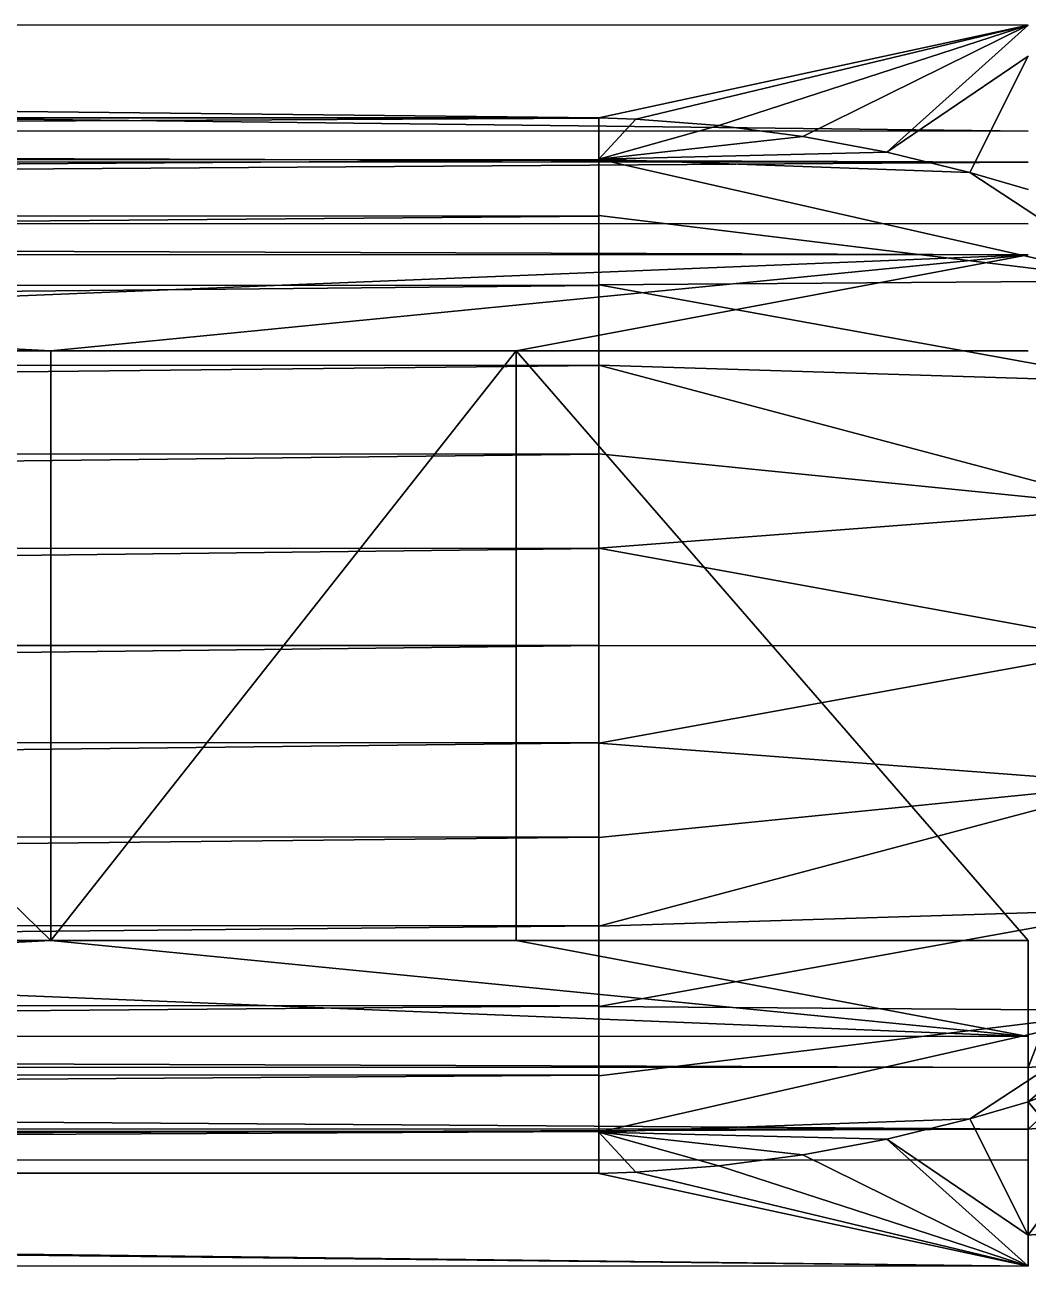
# Model space of a CAD drawing. Header units: inches. Extents: x 0 to 46333, y 12439 to 30520.
# Drawn here: x 12578.6 to 12643.4, y 17461.9 to 17542.1 of the extents above; entities that cross this region are included whole.
import ezdxf

# ---------------------------------------------------------------- set-up
doc = ezdxf.new("R2010")
doc.units = ezdxf.units.IN
doc.header["$MEASUREMENT"] = 0
doc.layers.add('DLX_FL1_LUM', color=7, linetype='Continuous', true_color=0xffd400)

msp = doc.modelspace()

# ---------------------------------------------------------------- linework, layer by layer
at = {"layer": 'DLX_FL1_LUM'}
for points in [[(12064.069, 17542.084, 0), (12643.416, 17535.206, 0)], [(12643.416, 17542.063, 0), (12064.069, 17542.084, 0)], [(12643.416, 17535.206, 0), (12064.069, 17542.084, 0)], [(12615.674, 17536.084, 0), (12064.069, 17542.084, 0)], [(12064.069, 17542.084, 0), (12643.416, 17542.063, 0)], [(12064.069, 17542.084, 0), (12615.674, 17536.084, 0)], [(12643.416, 17542.063, 0), (12615.674, 17536.084, 0)], [(12615.674, 17536.084, 0), (12643.416, 17542.063, 0)], [(12618.076, 17535.991, 0), (12643.416, 17542.063, 0)], [(12643.416, 17542.063, 0), (12618.076, 17535.991, 0)], [(12623.423, 17535.579, 0), (12643.416, 17542.063, 0)], [(12643.416, 17542.063, 0), (12623.423, 17535.579, 0)], [(12628.851, 17534.87, 0), (12643.416, 17542.063, 0)], [(12643.416, 17542.063, 0), (12628.851, 17534.87, 0)], [(12634.285, 17533.858, 0), (12643.416, 17542.063, 0)], [(12643.416, 17542.063, 0), (12634.285, 17533.858, 0)], [(12643.416, 17540.058, 0), (12634.285, 17533.858, 0)], [(12634.285, 17533.858, 0), (12643.416, 17540.058, 0)], [(12639.654, 17532.55, 0), (12643.416, 17540.058, 0)], [(12643.416, 17540.058, 0), (12639.654, 17532.55, 0)], [(12615.674, 17536.084, 0), (12091.809, 17536.103, 0)], [(12091.809, 17536.103, 0), (12615.674, 17536.084, 0)], [(12091.809, 17536.069, 0), (12615.674, 17536.084, 0)], [(12615.674, 17536.084, 0), (12091.809, 17536.069, 0)], [(12615.674, 17536.049, 0), (12091.809, 17536.069, 0)], [(12091.809, 17536.069, 0), (12615.674, 17536.049, 0)], [(12091.809, 17533.379, 0), (12615.674, 17536.049, 0)], [(12615.674, 17536.049, 0), (12091.809, 17533.379, 0)], [(12615.674, 17536.049, 0), (12615.674, 17536.084, 0)], [(12615.674, 17536.084, 0), (12615.674, 17533.398, 0)], [(12615.674, 17536.084, 0), (12615.674, 17536.049, 0)], [(12618.076, 17535.991, 0), (12615.674, 17536.084, 0)], [(12615.674, 17533.398, 0), (12615.674, 17536.084, 0)], [(12615.674, 17536.084, 0), (12618.076, 17535.991, 0)], [(12615.674, 17533.398, 0), (12615.674, 17536.049, 0)], [(12615.674, 17533.36, 0), (12615.674, 17536.049, 0)], [(12615.674, 17536.049, 0), (12615.674, 17533.398, 0)], [(12615.674, 17536.049, 0), (12615.674, 17533.36, 0)], [(12618.076, 17535.991, 0), (12615.674, 17533.398, 0)], [(12615.674, 17533.398, 0), (12618.076, 17535.991, 0)], [(12623.423, 17535.579, 0), (12618.076, 17535.991, 0)], [(12618.076, 17535.991, 0), (12623.423, 17535.579, 0)], [(12064.069, 17535.228, 0), (12643.416, 17535.206, 0)], [(12064.069, 17535.228, 0), (12643.416, 17533.201, 0)], [(12643.416, 17535.206, 0), (12064.069, 17535.228, 0)], [(12643.416, 17533.201, 0), (12064.069, 17535.228, 0)], [(12623.423, 17535.579, 0), (12615.674, 17533.398, 0)], [(12615.674, 17533.398, 0), (12623.423, 17535.579, 0)], [(12628.851, 17534.87, 0), (12623.423, 17535.579, 0)], [(12623.423, 17535.579, 0), (12628.851, 17534.87, 0)], [(12628.851, 17534.87, 0), (12615.674, 17533.398, 0)], [(12615.674, 17533.398, 0), (12628.851, 17534.87, 0)], [(12634.285, 17533.858, 0), (12628.851, 17534.87, 0)], [(12628.851, 17534.87, 0), (12634.285, 17533.858, 0)], [(12615.674, 17533.36, 0), (12091.809, 17533.379, 0)], [(12091.809, 17533.379, 0), (12615.674, 17533.36, 0)], [(12091.809, 17529.743, 0), (12615.674, 17533.36, 0)], [(12615.674, 17533.36, 0), (12091.809, 17529.743, 0)], [(12634.285, 17533.858, 0), (12615.674, 17533.398, 0)], [(12615.674, 17533.398, 0), (12634.285, 17533.858, 0)], [(12615.674, 17533.36, 0), (12615.674, 17533.398, 0)], [(12615.674, 17533.398, 0), (12615.674, 17529.761, 0)], [(12615.674, 17533.398, 0), (12615.674, 17533.36, 0)], [(12615.674, 17529.761, 0), (12615.674, 17533.398, 0)], [(12615.674, 17533.398, 0), (12650.296, 17525.55, 0)], [(12639.654, 17532.55, 0), (12615.674, 17533.398, 0)], [(12650.296, 17525.55, 0), (12615.674, 17533.398, 0)], [(12615.674, 17533.398, 0), (12639.654, 17532.55, 0)], [(12615.674, 17529.761, 0), (12615.674, 17533.36, 0)], [(12615.674, 17529.724, 0), (12615.674, 17533.36, 0)], [(12615.674, 17533.36, 0), (12615.674, 17529.761, 0)], [(12615.674, 17533.36, 0), (12615.674, 17529.724, 0)], [(12639.654, 17532.55, 0), (12634.285, 17533.858, 0)], [(12634.285, 17533.858, 0), (12639.654, 17532.55, 0)], [(12064.069, 17533.222, 0), (12643.416, 17533.201, 0)], [(12643.416, 17533.201, 0), (12064.069, 17533.222, 0)], [(12064.069, 17529.255, 0), (12643.416, 17533.201, 0)], [(12643.416, 17533.201, 0), (12064.069, 17529.255, 0)], [(12643.416, 17531.443, 0), (12639.654, 17532.55, 0)], [(12639.654, 17532.55, 0), (12650.296, 17525.55, 0)], [(12650.296, 17525.55, 0), (12639.654, 17532.55, 0)], [(12639.654, 17532.55, 0), (12643.416, 17531.443, 0)], [(12615.674, 17529.724, 0), (12091.809, 17529.743, 0)], [(12091.809, 17529.743, 0), (12615.674, 17529.724, 0)], [(12091.809, 17525.269, 0), (12615.674, 17529.724, 0)], [(12615.674, 17529.724, 0), (12091.809, 17525.269, 0)], [(12615.674, 17529.724, 0), (12615.674, 17529.761, 0)], [(12615.674, 17529.761, 0), (12615.674, 17525.285, 0)], [(12615.674, 17529.761, 0), (12615.674, 17529.724, 0)], [(12650.296, 17525.55, 0), (12615.674, 17529.761, 0)], [(12615.674, 17525.285, 0), (12615.674, 17529.761, 0)], [(12615.674, 17529.761, 0), (12650.296, 17525.55, 0)], [(12615.674, 17525.285, 0), (12615.674, 17529.724, 0)], [(12615.674, 17525.25, 0), (12615.674, 17529.724, 0)], [(12615.674, 17529.724, 0), (12615.674, 17525.285, 0)], [(12615.674, 17529.724, 0), (12615.674, 17525.25, 0)], [(12643.415, 17527.229, 0), (12064.069, 17529.255, 0)], [(12643.416, 17529.233, 0), (12064.069, 17529.255, 0)], [(12064.069, 17529.255, 0), (12643.415, 17527.229, 0)], [(12064.069, 17529.255, 0), (12643.416, 17529.233, 0)], [(12643.415, 17527.229, 0), (12064.069, 17527.251, 0)], [(12064.069, 17527.251, 0), (12643.415, 17527.229, 0)], [(12541.178, 17523.075, 0), (12643.415, 17527.229, 0)], [(12643.415, 17527.229, 0), (12541.178, 17523.075, 0)], [(12643.415, 17527.229, 0), (12580.268, 17521.016, 0)], [(12580.268, 17521.016, 0), (12643.415, 17527.229, 0)], [(12610.338, 17521.015, 0), (12643.415, 17527.229, 0)], [(12643.415, 17527.229, 0), (12610.338, 17521.015, 0)], [(12615.674, 17525.285, 0), (12650.296, 17525.55, 0)], [(12650.296, 17525.55, 0), (12615.674, 17525.285, 0)], [(12615.674, 17525.25, 0), (12091.809, 17525.269, 0)], [(12091.809, 17525.269, 0), (12615.674, 17525.25, 0)], [(12091.809, 17520.093, 0), (12615.674, 17525.25, 0)], [(12615.674, 17525.25, 0), (12091.809, 17520.093, 0)], [(12615.674, 17525.25, 0), (12615.674, 17525.285, 0)], [(12615.674, 17525.285, 0), (12615.674, 17520.102, 0)], [(12615.674, 17525.285, 0), (12615.674, 17525.25, 0)], [(12650.295, 17519.011, 0), (12615.674, 17525.285, 0)], [(12615.674, 17520.102, 0), (12615.674, 17525.285, 0)], [(12615.674, 17525.285, 0), (12650.295, 17519.011, 0)], [(12615.674, 17520.102, 0), (12615.674, 17525.25, 0)], [(12615.674, 17520.074, 0), (12615.674, 17525.25, 0)], [(12615.674, 17525.25, 0), (12615.674, 17520.102, 0)], [(12615.674, 17525.25, 0), (12615.674, 17520.074, 0)], [(12541.178, 17523.075, 0), (12580.268, 17521.016, 0)], [(12580.268, 17521.016, 0), (12541.178, 17523.075, 0)], [(12580.266, 17482.927, 0), (12541.177, 17521.018, 0)], [(12541.177, 17521.018, 0), (12580.266, 17482.927, 0)], [(12580.268, 17521.016, 0), (12541.177, 17521.018, 0)], [(12541.177, 17521.018, 0), (12580.268, 17521.016, 0)], [(12580.266, 17482.927, 0), (12580.268, 17521.016, 0)], [(12580.266, 17482.927, 0), (12580.268, 17521.016, 0)], [(12580.268, 17521.016, 0), (12580.266, 17482.927, 0)], [(12580.266, 17482.927, 0), (12580.268, 17521.016, 0)], [(12580.268, 17521.016, 0), (12580.266, 17482.927, 0)], [(12580.268, 17521.016, 0), (12580.266, 17482.927, 0)], [(12610.338, 17521.015, 0), (12580.266, 17482.927, 0)], [(12580.266, 17482.927, 0), (12610.338, 17521.015, 0)], [(12580.268, 17521.016, 0), (12610.338, 17521.015, 0)], [(12580.268, 17521.016, 0), (12610.338, 17521.015, 0)], [(12610.338, 17521.015, 0), (12580.268, 17521.016, 0)], [(12580.268, 17521.016, 0), (12610.338, 17521.015, 0)], [(12610.338, 17521.015, 0), (12580.268, 17521.016, 0)], [(12580.268, 17521.016, 0), (12580.268, 17521.016, 0)], [(12580.268, 17521.016, 0), (12580.268, 17521.016, 0)], [(12610.338, 17521.015, 0), (12580.268, 17521.016, 0)], [(12610.338, 17521.015, 0), (12610.337, 17482.926, 0)], [(12610.338, 17521.015, 0), (12610.337, 17482.926, 0)], [(12610.337, 17482.926, 0), (12610.338, 17521.015, 0)], [(12610.338, 17521.015, 0), (12610.337, 17482.926, 0)], [(12610.337, 17482.926, 0), (12610.338, 17521.015, 0)], [(12610.337, 17482.926, 0), (12610.338, 17521.015, 0)], [(12610.338, 17521.015, 0), (12643.415, 17521.014, 0)], [(12610.338, 17521.015, 0), (12643.414, 17482.925, 0)], [(12643.415, 17521.014, 0), (12610.338, 17521.015, 0)], [(12643.414, 17482.925, 0), (12610.338, 17521.015, 0)], [(12610.338, 17521.015, 0), (12610.338, 17521.015, 0)], [(12610.338, 17521.015, 0), (12610.338, 17521.015, 0)], [(12091.808, 17514.371, 0), (12615.674, 17520.074, 0)], [(12615.674, 17520.074, 0), (12091.808, 17514.371, 0)], [(12615.674, 17520.074, 0), (12091.809, 17520.093, 0)], [(12091.809, 17520.093, 0), (12615.674, 17520.074, 0)], [(12615.674, 17520.074, 0), (12615.674, 17520.102, 0)], [(12615.674, 17520.102, 0), (12615.674, 17514.371, 0)], [(12615.674, 17520.102, 0), (12615.674, 17520.074, 0)], [(12615.674, 17514.371, 0), (12615.674, 17520.102, 0)], [(12615.674, 17520.102, 0), (12650.295, 17510.901, 0)], [(12650.295, 17510.901, 0), (12615.674, 17520.102, 0)], [(12615.674, 17520.102, 0), (12650.295, 17519.011, 0)], [(12650.295, 17519.011, 0), (12615.674, 17520.102, 0)], [(12615.674, 17514.371, 0), (12615.674, 17520.074, 0)], [(12615.674, 17514.351, 0), (12615.674, 17520.074, 0)], [(12615.674, 17520.074, 0), (12615.674, 17514.371, 0)], [(12615.674, 17520.074, 0), (12615.674, 17514.351, 0)], [(12615.674, 17514.351, 0), (12091.808, 17514.371, 0)], [(12091.808, 17514.371, 0), (12615.674, 17514.351, 0)], [(12091.808, 17508.275, 0), (12615.674, 17514.351, 0)], [(12615.674, 17514.351, 0), (12091.808, 17508.275, 0)], [(12615.674, 17514.351, 0), (12615.674, 17514.371, 0)], [(12615.674, 17514.371, 0), (12615.674, 17508.266, 0)], [(12615.674, 17514.371, 0), (12615.674, 17514.351, 0)], [(12650.295, 17510.901, 0), (12615.674, 17514.371, 0)], [(12615.674, 17508.266, 0), (12615.674, 17514.371, 0)], [(12615.674, 17514.371, 0), (12650.295, 17510.901, 0)], [(12615.674, 17508.266, 0), (12615.674, 17514.351, 0)], [(12615.674, 17508.255, 0), (12615.674, 17514.351, 0)], [(12615.674, 17514.351, 0), (12615.674, 17508.266, 0)], [(12615.674, 17514.351, 0), (12615.674, 17508.255, 0)], [(12615.674, 17508.266, 0), (12650.295, 17510.901, 0)], [(12650.295, 17510.901, 0), (12615.674, 17508.266, 0)], [(12615.674, 17508.255, 0), (12091.808, 17508.275, 0)], [(12091.808, 17508.275, 0), (12615.674, 17508.255, 0)], [(12091.808, 17501.989, 0), (12615.674, 17508.255, 0)], [(12615.674, 17508.255, 0), (12091.808, 17501.989, 0)], [(12615.674, 17508.255, 0), (12615.674, 17508.266, 0)], [(12615.674, 17508.266, 0), (12615.674, 17501.97, 0)], [(12615.674, 17508.266, 0), (12615.674, 17508.255, 0)], [(12615.674, 17501.97, 0), (12615.674, 17508.266, 0)], [(12615.674, 17508.266, 0), (12650.295, 17501.968, 0)], [(12650.295, 17501.968, 0), (12615.674, 17508.266, 0)], [(12615.674, 17501.97, 0), (12615.674, 17508.255, 0)], [(12615.674, 17501.97, 0), (12615.674, 17508.255, 0)], [(12615.674, 17508.255, 0), (12615.674, 17501.97, 0)], [(12615.674, 17508.255, 0), (12615.674, 17501.97, 0)], [(12615.674, 17501.97, 0), (12091.808, 17501.989, 0)], [(12091.808, 17501.989, 0), (12615.674, 17501.97, 0)], [(12091.808, 17495.704, 0), (12615.674, 17501.97, 0)], [(12615.674, 17501.97, 0), (12091.808, 17495.704, 0)], [(12615.674, 17495.684, 0), (12615.674, 17501.97, 0)], [(12615.674, 17501.97, 0), (12615.674, 17495.674, 0)], [(12615.674, 17501.97, 0), (12615.674, 17501.97, 0)], [(12615.674, 17495.684, 0), (12615.674, 17501.97, 0)], [(12615.674, 17501.97, 0), (12615.674, 17501.97, 0)], [(12615.674, 17501.97, 0), (12615.674, 17495.684, 0)], [(12650.295, 17501.968, 0), (12615.674, 17501.97, 0)], [(12615.674, 17495.674, 0), (12615.674, 17501.97, 0)], [(12615.674, 17501.97, 0), (12650.295, 17501.968, 0)], [(12615.674, 17501.97, 0), (12615.674, 17495.684, 0)], [(12615.674, 17495.674, 0), (12650.295, 17501.968, 0)], [(12650.295, 17501.968, 0), (12615.674, 17495.674, 0)], [(12091.807, 17489.609, 0), (12615.674, 17495.684, 0)], [(12615.674, 17495.684, 0), (12091.807, 17489.609, 0)], [(12615.674, 17495.684, 0), (12091.808, 17495.704, 0)], [(12091.808, 17495.704, 0), (12615.674, 17495.684, 0)], [(12615.674, 17495.674, 0), (12615.674, 17495.684, 0)], [(12615.674, 17489.589, 0), (12615.674, 17495.684, 0)], [(12615.674, 17495.684, 0), (12615.674, 17495.674, 0)], [(12615.674, 17495.684, 0), (12615.674, 17489.589, 0)], [(12615.674, 17489.589, 0), (12615.674, 17495.674, 0)], [(12615.674, 17495.674, 0), (12615.674, 17489.569, 0)], [(12615.674, 17495.674, 0), (12615.674, 17489.589, 0)], [(12615.674, 17489.569, 0), (12615.674, 17495.674, 0)], [(12615.674, 17495.674, 0), (12650.294, 17493.037, 0)], [(12650.294, 17493.037, 0), (12615.674, 17495.674, 0)], [(12615.673, 17483.838, 0), (12650.294, 17493.037, 0)], [(12650.294, 17493.037, 0), (12615.673, 17483.838, 0)], [(12650.294, 17493.037, 0), (12615.674, 17489.569, 0)], [(12615.674, 17489.569, 0), (12650.294, 17493.037, 0)], [(12615.674, 17489.589, 0), (12091.807, 17489.609, 0)], [(12091.807, 17489.609, 0), (12615.674, 17489.589, 0)], [(12091.807, 17483.886, 0), (12615.674, 17489.589, 0)], [(12615.674, 17489.589, 0), (12091.807, 17483.886, 0)], [(12615.673, 17483.867, 0), (12615.674, 17489.589, 0)], [(12615.674, 17489.589, 0), (12615.673, 17483.867, 0)], [(12615.673, 17483.867, 0), (12615.674, 17489.569, 0)], [(12615.674, 17489.569, 0), (12615.673, 17483.838, 0)], [(12615.674, 17489.569, 0), (12615.673, 17483.867, 0)], [(12615.673, 17483.838, 0), (12615.674, 17489.569, 0)], [(12615.674, 17489.569, 0), (12615.674, 17489.589, 0)], [(12615.674, 17489.589, 0), (12615.674, 17489.569, 0)], [(12615.673, 17478.656, 0), (12650.294, 17484.927, 0)], [(12650.294, 17484.927, 0), (12615.673, 17483.838, 0)], [(12650.294, 17484.927, 0), (12615.673, 17478.656, 0)], [(12615.673, 17483.838, 0), (12650.294, 17484.927, 0)], [(12615.673, 17483.867, 0), (12091.807, 17483.886, 0)], [(12091.807, 17483.886, 0), (12615.673, 17483.867, 0)], [(12091.807, 17478.71, 0), (12615.673, 17483.867, 0)], [(12615.673, 17483.867, 0), (12091.807, 17478.71, 0)], [(12615.673, 17483.838, 0), (12615.673, 17483.867, 0)], [(12615.673, 17478.69, 0), (12615.673, 17483.867, 0)], [(12615.673, 17483.867, 0), (12615.673, 17483.838, 0)], [(12615.673, 17483.867, 0), (12615.673, 17478.69, 0)], [(12615.673, 17478.69, 0), (12615.673, 17483.838, 0)], [(12615.673, 17483.838, 0), (12615.673, 17478.656, 0)], [(12615.673, 17483.838, 0), (12615.673, 17478.69, 0)], [(12615.673, 17478.656, 0), (12615.673, 17483.838, 0)], [(12580.266, 17482.927, 0), (12541.176, 17482.929, 0)], [(12541.176, 17482.929, 0), (12580.266, 17482.927, 0)], [(12580.266, 17482.927, 0), (12541.176, 17480.871, 0)], [(12541.176, 17480.871, 0), (12580.266, 17482.927, 0)], [(12580.266, 17482.927, 0), (12643.413, 17476.709, 0)], [(12610.337, 17482.926, 0), (12580.266, 17482.927, 0)], [(12643.413, 17476.709, 0), (12580.266, 17482.927, 0)], [(12610.337, 17482.926, 0), (12580.266, 17482.927, 0)], [(12580.266, 17482.927, 0), (12580.266, 17482.927, 0)], [(12580.266, 17482.927, 0), (12610.337, 17482.926, 0)], [(12610.337, 17482.926, 0), (12580.266, 17482.927, 0)], [(12580.266, 17482.927, 0), (12610.337, 17482.926, 0)], [(12580.266, 17482.927, 0), (12580.266, 17482.927, 0)], [(12580.266, 17482.927, 0), (12610.337, 17482.926, 0)], [(12610.337, 17482.926, 0), (12643.413, 17476.709, 0)], [(12643.414, 17482.925, 0), (12610.337, 17482.926, 0)], [(12643.413, 17476.709, 0), (12610.337, 17482.926, 0)], [(12610.337, 17482.926, 0), (12643.414, 17482.925, 0)], [(12610.337, 17482.926, 0), (12610.337, 17482.926, 0)], [(12610.337, 17482.926, 0), (12610.337, 17482.926, 0)], [(12646.72, 17483.214, 0), (12643.413, 17474.704, 0)], [(12643.413, 17474.704, 0), (12646.72, 17483.214, 0)], [(12643.413, 17476.709, 0), (12643.414, 17482.925, 0)], [(12643.413, 17474.704, 0), (12643.414, 17482.925, 0)], [(12643.414, 17482.925, 0), (12643.413, 17476.709, 0)], [(12643.414, 17482.925, 0), (12643.413, 17474.704, 0)], [(12541.176, 17480.871, 0), (12643.413, 17476.709, 0)], [(12643.413, 17476.709, 0), (12541.176, 17480.871, 0)], [(12615.673, 17478.69, 0), (12091.807, 17478.71, 0)], [(12091.807, 17478.71, 0), (12615.673, 17478.69, 0)], [(12091.807, 17474.236, 0), (12615.673, 17478.69, 0)], [(12615.673, 17478.69, 0), (12091.807, 17474.236, 0)], [(12615.673, 17478.656, 0), (12615.673, 17478.69, 0)], [(12615.673, 17474.217, 0), (12615.673, 17478.69, 0)], [(12615.673, 17478.69, 0), (12615.673, 17478.656, 0)], [(12615.673, 17478.69, 0), (12615.673, 17474.217, 0)], [(12615.673, 17474.217, 0), (12615.673, 17478.656, 0)], [(12615.673, 17478.656, 0), (12615.673, 17474.179, 0)], [(12615.673, 17478.656, 0), (12615.673, 17474.217, 0)], [(12615.673, 17474.179, 0), (12615.673, 17478.656, 0)], [(12615.673, 17478.656, 0), (12650.294, 17478.386, 0)], [(12650.294, 17478.386, 0), (12615.673, 17478.656, 0)], [(12650.294, 17478.386, 0), (12615.673, 17474.179, 0)], [(12615.673, 17470.542, 0), (12650.294, 17478.386, 0)], [(12650.294, 17478.386, 0), (12615.673, 17470.542, 0)], [(12615.673, 17474.179, 0), (12650.294, 17478.386, 0)], [(12650.294, 17478.386, 0), (12639.651, 17471.388, 0)], [(12639.651, 17471.388, 0), (12650.294, 17478.386, 0)], [(12643.413, 17472.495, 0), (12650.294, 17478.386, 0)], [(12650.294, 17478.386, 0), (12643.413, 17472.495, 0)], [(12064.067, 17476.731, 0), (12643.413, 17476.709, 0)], [(12643.413, 17476.709, 0), (12064.067, 17476.731, 0)], [(12064.067, 17476.731, 0), (12643.413, 17474.704, 0)], [(12643.413, 17474.704, 0), (12064.067, 17476.731, 0)], [(12643.413, 17472.495, 0), (12654.689, 17476.856, 0)], [(12654.689, 17476.856, 0), (12643.413, 17472.495, 0)], [(12643.413, 17476.709, 0), (12643.413, 17474.704, 0)], [(12643.413, 17474.704, 0), (12643.413, 17476.709, 0)], [(12648.147, 17475.118, 0), (12643.413, 17470.737, 0)], [(12643.413, 17470.737, 0), (12648.147, 17475.118, 0)], [(12648.147, 17475.118, 0), (12643.413, 17474.704, 0)], [(12643.413, 17474.704, 0), (12648.147, 17475.118, 0)], [(12643.413, 17474.704, 0), (12064.066, 17474.726, 0)], [(12064.066, 17474.726, 0), (12643.413, 17470.737, 0)], [(12064.066, 17474.726, 0), (12643.413, 17474.704, 0)], [(12643.413, 17470.737, 0), (12064.066, 17474.726, 0)], [(12615.673, 17474.217, 0), (12091.807, 17474.236, 0)], [(12091.807, 17474.236, 0), (12615.673, 17474.217, 0)], [(12091.807, 17470.6, 0), (12615.673, 17474.217, 0)], [(12615.673, 17474.217, 0), (12091.807, 17470.6, 0)], [(12615.673, 17474.179, 0), (12615.673, 17474.217, 0)], [(12615.673, 17470.581, 0), (12615.673, 17474.217, 0)], [(12615.673, 17474.217, 0), (12615.673, 17474.179, 0)], [(12615.673, 17474.217, 0), (12615.673, 17470.581, 0)], [(12615.673, 17470.581, 0), (12615.673, 17474.179, 0)], [(12615.673, 17474.179, 0), (12615.673, 17470.542, 0)], [(12615.673, 17474.179, 0), (12615.673, 17470.581, 0)], [(12615.673, 17470.542, 0), (12615.673, 17474.179, 0)], [(12643.413, 17470.737, 0), (12643.413, 17474.704, 0)], [(12643.413, 17474.704, 0), (12643.413, 17470.737, 0)], [(12639.651, 17471.388, 0), (12643.413, 17472.495, 0)], [(12643.413, 17472.495, 0), (12639.651, 17471.388, 0)], [(12643.413, 17472.495, 0), (12650.027, 17464.459, 0)], [(12643.413, 17463.881, 0), (12643.413, 17472.495, 0)], [(12643.413, 17472.495, 0), (12643.413, 17463.881, 0)], [(12650.027, 17464.459, 0), (12643.413, 17472.495, 0)], [(12064.066, 17470.758, 0), (12643.413, 17470.737, 0)], [(12643.413, 17470.737, 0), (12064.066, 17470.758, 0)], [(12639.651, 17471.388, 0), (12615.673, 17470.542, 0)], [(12615.673, 17470.542, 0), (12639.651, 17471.388, 0)], [(12634.282, 17470.081, 0), (12639.651, 17471.388, 0)], [(12639.651, 17471.388, 0), (12634.282, 17470.081, 0)], [(12639.651, 17471.388, 0), (12643.413, 17463.881, 0)], [(12643.413, 17463.881, 0), (12639.651, 17471.388, 0)], [(12648.836, 17471.212, 0), (12643.413, 17463.881, 0)], [(12643.413, 17463.881, 0), (12648.836, 17471.212, 0)], [(12648.836, 17471.212, 0), (12643.413, 17470.737, 0)], [(12643.413, 17470.737, 0), (12648.836, 17471.212, 0)], [(12064.066, 17468.754, 0), (12643.413, 17470.737, 0)], [(12643.413, 17470.737, 0), (12064.066, 17468.754, 0)], [(12615.673, 17470.581, 0), (12091.807, 17470.6, 0)], [(12091.807, 17470.6, 0), (12615.673, 17470.581, 0)], [(12091.807, 17467.911, 0), (12615.673, 17470.581, 0)], [(12615.673, 17470.581, 0), (12091.807, 17467.911, 0)], [(12615.673, 17470.542, 0), (12615.673, 17470.581, 0)], [(12615.673, 17470.581, 0), (12615.673, 17470.542, 0)], [(12615.673, 17467.891, 0), (12615.673, 17470.581, 0)], [(12615.673, 17470.581, 0), (12615.673, 17467.891, 0)], [(12615.673, 17467.891, 0), (12615.673, 17470.542, 0)], [(12615.673, 17470.542, 0), (12615.673, 17467.856, 0)], [(12615.673, 17470.542, 0), (12615.673, 17467.891, 0)], [(12615.673, 17467.856, 0), (12615.673, 17470.542, 0)], [(12615.673, 17470.542, 0), (12618.074, 17467.949, 0)], [(12634.282, 17470.081, 0), (12615.673, 17470.542, 0)], [(12628.849, 17469.069, 0), (12615.673, 17470.542, 0)], [(12615.673, 17470.542, 0), (12634.282, 17470.081, 0)], [(12623.42, 17468.361, 0), (12615.673, 17470.542, 0)], [(12615.673, 17470.542, 0), (12628.849, 17469.069, 0)], [(12618.074, 17467.949, 0), (12615.673, 17470.542, 0)], [(12615.673, 17470.542, 0), (12623.42, 17468.361, 0)], [(12628.849, 17469.069, 0), (12634.282, 17470.081, 0)], [(12634.282, 17470.081, 0), (12628.849, 17469.069, 0)], [(12634.282, 17470.081, 0), (12643.413, 17463.881, 0)], [(12643.413, 17461.876, 0), (12634.282, 17470.081, 0)], [(12634.282, 17470.081, 0), (12643.413, 17461.876, 0)], [(12643.413, 17463.881, 0), (12634.282, 17470.081, 0)], [(12643.413, 17463.881, 0), (12643.413, 17470.737, 0)], [(12643.413, 17470.737, 0), (12643.413, 17468.732, 0)], [(12643.413, 17470.737, 0), (12643.413, 17463.881, 0)], [(12643.413, 17468.732, 0), (12643.413, 17470.737, 0)], [(12064.066, 17468.754, 0), (12643.413, 17461.876, 0)], [(12643.413, 17468.732, 0), (12064.066, 17468.754, 0)], [(12643.413, 17461.876, 0), (12064.066, 17468.754, 0)], [(12064.066, 17468.754, 0), (12643.413, 17468.732, 0)], [(12618.074, 17467.949, 0), (12623.42, 17468.361, 0)], [(12623.42, 17468.361, 0), (12618.074, 17467.949, 0)], [(12623.42, 17468.361, 0), (12628.849, 17469.069, 0)], [(12628.849, 17469.069, 0), (12623.42, 17468.361, 0)], [(12623.42, 17468.361, 0), (12643.413, 17461.876, 0)], [(12643.413, 17461.876, 0), (12623.42, 17468.361, 0)], [(12628.849, 17469.069, 0), (12643.413, 17461.876, 0)], [(12643.413, 17461.876, 0), (12628.849, 17469.069, 0)], [(12643.413, 17468.732, 0), (12643.413, 17463.881, 0)], [(12643.413, 17463.881, 0), (12643.413, 17468.732, 0)], [(12643.413, 17468.732, 0), (12643.413, 17461.876, 0)], [(12643.413, 17461.876, 0), (12643.413, 17468.732, 0)], [(12091.807, 17467.911, 0), (12615.673, 17467.891, 0)], [(12615.673, 17467.891, 0), (12091.807, 17467.911, 0)], [(12615.673, 17467.891, 0), (12091.807, 17467.875, 0)], [(12091.807, 17467.875, 0), (12615.673, 17467.891, 0)], [(12091.807, 17467.875, 0), (12643.413, 17461.876, 0)], [(12643.413, 17461.876, 0), (12091.807, 17467.875, 0)], [(12091.807, 17467.875, 0), (12615.673, 17467.856, 0)], [(12615.673, 17467.856, 0), (12091.807, 17467.875, 0)], [(12615.673, 17467.856, 0), (12618.074, 17467.949, 0)], [(12618.074, 17467.949, 0), (12615.673, 17467.856, 0)], [(12615.673, 17467.856, 0), (12615.673, 17467.891, 0)], [(12615.673, 17467.891, 0), (12615.673, 17467.856, 0)], [(12643.413, 17461.876, 0), (12615.673, 17467.856, 0)], [(12615.673, 17467.856, 0), (12643.413, 17461.876, 0)], [(12618.074, 17467.949, 0), (12643.413, 17461.876, 0)], [(12643.413, 17461.876, 0), (12618.074, 17467.949, 0)], [(12643.413, 17463.881, 0), (12650.027, 17464.459, 0)], [(12650.027, 17464.459, 0), (12643.413, 17463.881, 0)], [(12643.413, 17461.876, 0), (12643.413, 17463.881, 0)], [(12643.413, 17463.881, 0), (12643.413, 17461.876, 0)], [(12064.066, 17461.897, 0), (12643.413, 17461.876, 0)], [(12643.413, 17461.876, 0), (12064.066, 17461.897, 0)]]:
    msp.add_polyline3d(points, dxfattribs=at)

doc.saveas('drawing.dxf')
